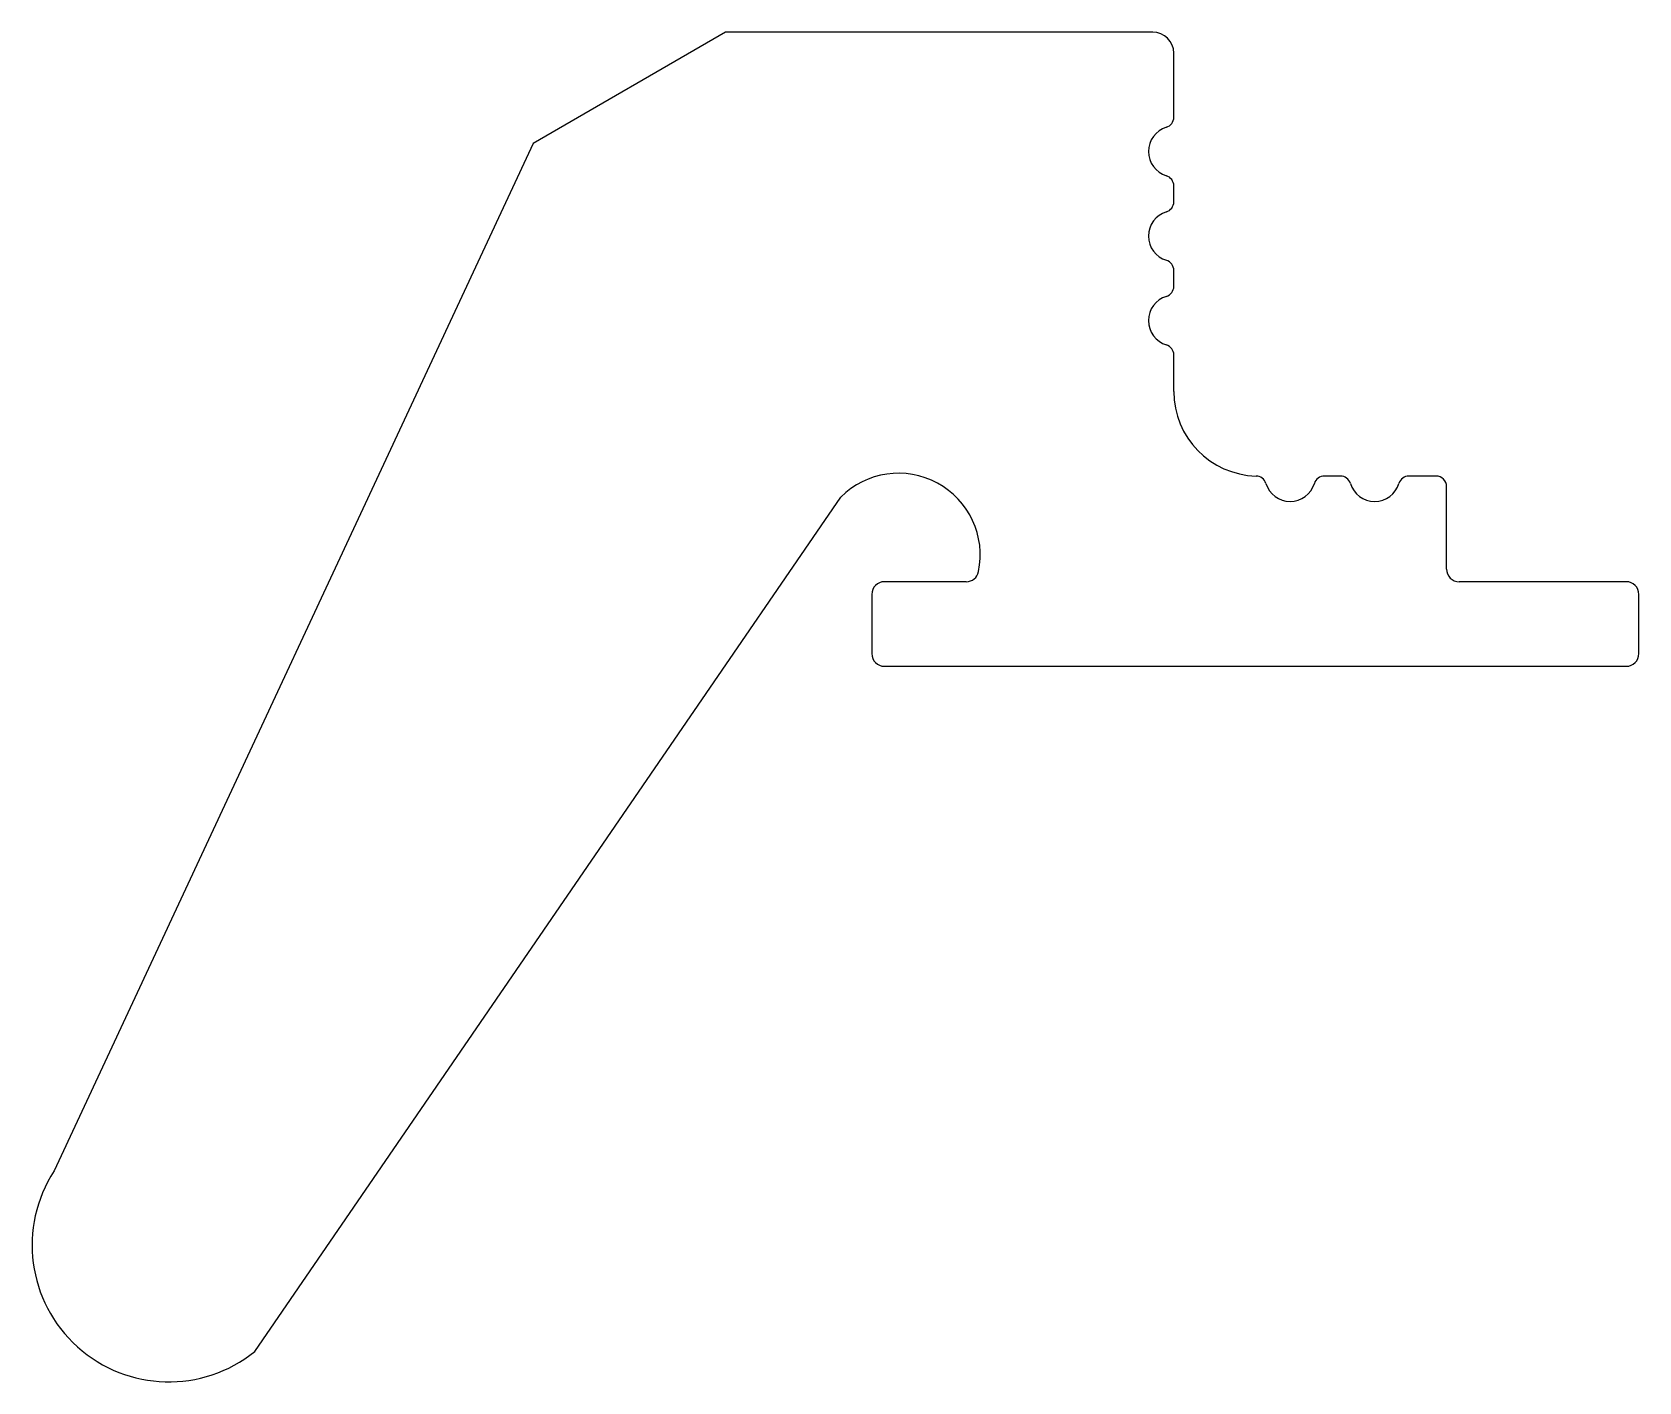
# Model space of a CAD drawing. Extents: x 449.3 to 487.3, y 364.3 to 396.2.
import ezdxf

# ---------------------------------------------------------------- set-up
doc = ezdxf.new("R2010")
doc.units = 0
doc.layers.get('0').update_dxf_attribs({"linetype": 'CONTINUOUS'})

msp = doc.modelspace()

# ---------------------------------------------------------------- linework, layer by layer
for p, q in [((465.726, 396.176), (461.172, 393.54)), ((475.826, 396.176), (465.726, 396.176)), ((476.326, 394.164), (476.326, 395.676)), ((461.172, 393.54), (449.842, 369.243)), ((476.326, 392.164), (476.326, 392.539)), ((476.326, 390.164), (476.326, 390.539)), ((476.326, 387.676), (476.326, 388.539)), ((480.265, 385.676), (479.889, 385.676)), ((482.527, 385.676), (481.889, 385.676)), ((482.777, 383.476), (482.777, 385.426)), ((454.589, 364.969), (468.448, 385.176)), ((471.414, 383.176), (469.482, 383.176)), ((487.026, 383.176), (483.077, 383.176)), ((469.182, 382.876), (469.182, 381.476)), ((487.326, 381.476), (487.326, 382.876)), ((469.482, 381.176), (487.026, 381.176))]:
    msp.add_line(p, q)
for centre, radius, start, end in [((475.826, 395.676), 0.5, 0, 90), ((476.076, 394.164), 0.25, 287.1046, 360), ((476.326, 393.352), 0.6, 107.1046, 252.8954), ((476.076, 392.539), 0.25, 0, 72.8954), ((476.326, 391.352), 0.6, 107.1046, 252.8954), ((476.076, 392.164), 0.25, 287.1046, 0), ((476.076, 390.539), 0.25, 0, 72.8954), ((476.326, 389.352), 0.6, 107.1046, 252.8954), ((476.076, 390.164), 0.25, 287.1046, 0), ((476.076, 388.539), 0.25, 0, 72.8954), ((478.326, 387.676), 2, 180, 268.4342), ((469.815, 383.809), 1.933, 348.2381, 135), ((478.264, 385.426), 0.25, 17.0454, 88.4342), ((479.077, 385.676), 0.6, 197.0454, 342.8954), ((479.889, 385.426), 0.25, 90, 162.8954), ((480.265, 385.426), 0.25, 17.1046, 90), ((481.077, 385.676), 0.6, 197.1046, 342.8954), ((481.889, 385.426), 0.25, 90, 162.8954), ((482.527, 385.426), 0.25, 0, 90), ((483.077, 383.476), 0.3, 180, 270), ((469.482, 382.876), 0.3, 90, 180), ((471.414, 383.476), 0.3, 270, 348.2381), ((487.026, 382.876), 0.3, 0, 90), ((469.482, 381.476), 0.3, 180, 270), ((487.026, 381.476), 0.3, 270, 0), ((452.557, 367.485), 3.235, 147.0708, 308.9292)]:
    msp.add_arc(centre, radius, start, end)

doc.saveas('drawing.dxf')
